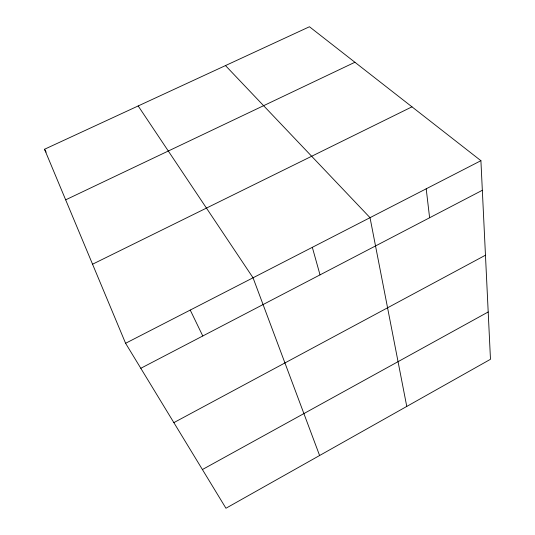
<?xml version="1.0" encoding="UTF-8"?>
<svg xmlns="http://www.w3.org/2000/svg" width="535" height="535" viewBox="0 0 535 535"><rect width="100%" height="100%" fill="white"/><g stroke="black" fill="none" stroke-linecap="round" stroke-linejoin="round"><path stroke-width="0.8" d="M202.404 469.543L488.194 311.972M173.855 422.63L485.459 255.208M140.799 368.287L482.336 190.279M125.591 343.289L480.911 160.694L490.475 359.293L225.951 508.25L125.591 343.289L44.525 149.258L309.457 26.75L480.911 160.694M92.548 264.21L411.97 106.839M65.658 199.843L354.912 62.261M225.482 65.578L370.026 217.678L406.767 406.426M138.177 105.95L253.042 277.792L319.602 455.512M44.525 149.258L46.137 152.107M190.233 310.066L202.778 335.98M312.326 247.324L320.03 274.87M426.201 188.808L429.612 217.758"/></g></svg>
